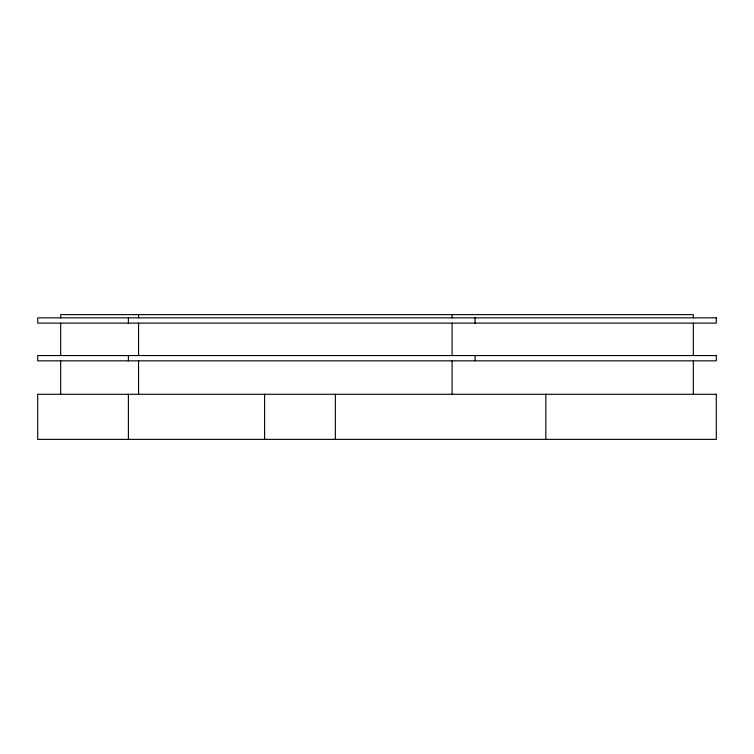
<?xml version="1.0" encoding="UTF-8"?>
<svg xmlns="http://www.w3.org/2000/svg" width="754" height="754" viewBox="0 0 754 754"><rect width="100%" height="100%" fill="white"/><g stroke="black" fill="none" stroke-linecap="round" stroke-linejoin="round"><path stroke-width="1.13" d="M693.322 317.849L693.322 314.625L60.678 314.625L60.678 317.849M693.322 323.117L693.322 355.558M693.322 360.836L693.322 394.285M545.839 394.285L545.839 439.375M475.077 317.849L475.077 323.117M475.077 355.558L475.077 360.836M452.098 314.625L452.098 317.849M452.098 323.117L452.098 355.558M452.098 360.836L452.098 394.285M335.36 394.285L335.36 439.375M264.588 394.285L264.588 439.375M138.557 314.625L138.557 317.849M138.557 323.117L138.557 355.558M138.557 360.836L138.557 394.285M128.397 317.849L128.397 323.117M128.397 355.558L128.397 360.836M128.397 394.285L128.397 439.375M60.678 323.117L60.678 355.558M60.678 360.836L60.678 394.285M716.3 317.849L37.7 317.849L37.7 323.117L716.3 323.117L716.3 317.849M716.3 355.558L37.7 355.558L37.7 360.836L716.3 360.836L716.3 355.558M716.3 394.285L37.7 394.285L37.7 439.375L716.3 439.375L716.3 394.285"/></g></svg>
